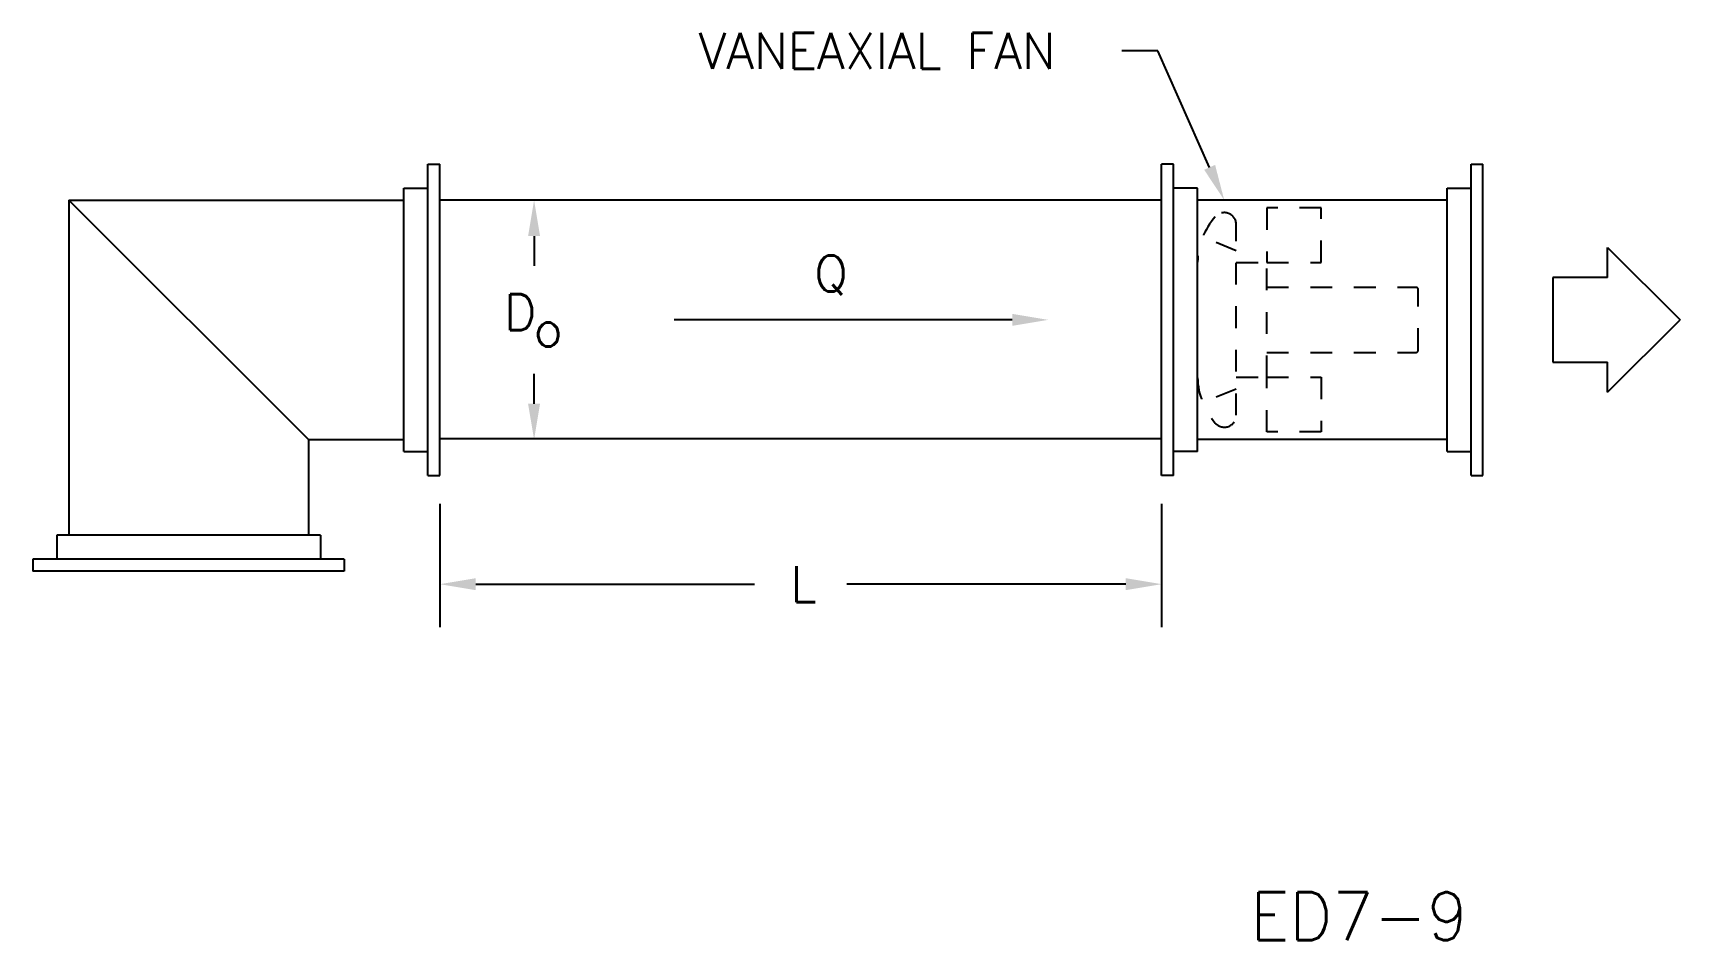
# Model space of a CAD drawing. Extents: x 2.08 to 9.65, y 1.9 to 6.07.
import ezdxf

# ---------------------------------------------------------------- set-up
doc = ezdxf.new("R2010")
doc.units = 0
doc.header["$LTSCALE"] = 0.25
doc.header["$MEASUREMENT"] = 0
doc.linetypes.add('DOT', pattern=[0.25, 0, -0.25])
doc.layers.get('0').update_dxf_attribs({"linetype": 'CONTINUOUS'})
doc.layers.add('NUMBER', color=7, linetype='CONTINUOUS')
doc.styles.add('ROMANS', font='romans')

msp = doc.modelspace()

# ---------------------------------------------------------------- linework, layer by layer
for p, q in [((7.2485, 5.9843), (7.0835, 5.9843)), ((7.4867, 5.4492), (7.2485, 5.9843)), ((3.8965, 4.0335), (3.8965, 5.4635)), ((3.8965, 5.4635), (3.9515, 5.4635)), ((3.9515, 4.0335), (3.9515, 5.4635)), ((7.3211, 5.4635), (7.2661, 5.4635)), ((7.2661, 4.0335), (7.2661, 5.4635)), ((7.3211, 4.0335), (7.3211, 5.4635)), ((8.6871, 4.0335), (8.6871, 5.4635)), ((8.6871, 5.4635), (8.7421, 5.4635)), ((8.7421, 4.0335), (8.7421, 5.4635)), ((2.2476, 5.2985), (3.7865, 5.2985)), ((2.2476, 5.2985), (2.2476, 3.7596)), ((3.3476, 4.1985), (2.2476, 5.2985)), ((3.7865, 4.1435), (3.7865, 5.3535)), ((3.7865, 5.3535), (3.8965, 5.3535)), ((7.2661, 5.2989), (3.9515, 5.2989)), ((7.4311, 5.3535), (7.3211, 5.3535)), ((7.4311, 4.1435), (7.4311, 5.3535)), ((8.5771, 5.2985), (7.4311, 5.2985)), ((8.5771, 4.1435), (8.5771, 5.3535)), ((8.5771, 5.3535), (8.6871, 5.3535)), ((4.3841, 5.1335), (4.3841, 4.996)), ((9.3144, 5.0812), (9.6472, 4.7485)), ((9.3144, 4.943), (9.3144, 5.0812)), ((9.0635, 4.943), (9.0635, 4.5539)), ((9.3144, 4.943), (9.0635, 4.943)), ((6.5798, 4.7485), (5.0282, 4.7485)), ((9.3144, 4.4158), (9.6472, 4.7485)), ((9.0635, 4.5539), (9.3144, 4.5539)), ((9.3144, 4.4158), (9.3144, 4.5539)), ((4.3841, 4.3635), (4.3841, 4.501)), ((3.3476, 4.1985), (3.7865, 4.1985)), ((3.3476, 4.1985), (3.3476, 3.7596)), ((7.2661, 4.2016), (3.9515, 4.2016)), ((8.5771, 4.1985), (7.4311, 4.1985)), ((3.7865, 4.1435), (3.8965, 4.1435)), ((7.4311, 4.1435), (7.3211, 4.1435)), ((8.5771, 4.1435), (8.6871, 4.1435)), ((3.8965, 4.0335), (3.9515, 4.0335)), ((7.3211, 4.0335), (7.2661, 4.0335)), ((8.6871, 4.0335), (8.7421, 4.0335)), ((3.9515, 3.9031), (3.9515, 3.3362)), ((7.2661, 3.9031), (7.2661, 3.3362)), ((2.1926, 3.7596), (2.1926, 3.6496)), ((3.4026, 3.7596), (2.1926, 3.7596)), ((3.4026, 3.7596), (3.4026, 3.6496)), ((2.0826, 3.6496), (2.0826, 3.5946)), ((3.5126, 3.6496), (2.0826, 3.6496)), ((3.5126, 3.6496), (3.5126, 3.5946)), ((3.5126, 3.5946), (2.0826, 3.5946)), ((4.1165, 3.5342), (5.3967, 3.5342)), ((7.1011, 3.5342), (5.8209, 3.5342))]:
    msp.add_line(p, q)
at = {"linetype": 'DOT'}
for p, q in [((7.609, 4.3107), (7.609, 5.1862)), ((7.609, 5.0664), (7.4552, 5.129)), ((7.609, 5.0125), (7.7496, 5.0125)), ((7.7496, 4.4845), (7.7496, 5.0125)), ((7.7496, 4.898), (8.434, 4.898)), ((8.445, 4.6099), (8.445, 4.887)), ((7.7496, 4.5989), (8.434, 4.5989)), ((7.609, 4.4845), (7.7496, 4.4845)), ((7.609, 4.4305), (7.4552, 4.368))]:
    msp.add_line(p, q, dxfattribs=at)
for points in [[(7.7496, 5.0125), (7.9996, 5.0125), (7.9996, 5.2625), (7.7496, 5.2625)], [(7.7496, 4.4845), (7.9996, 4.4845), (7.9996, 4.2344), (7.7496, 4.2344)]]:
    msp.add_lwpolyline(points, close=True, dxfattribs=at)
for centre, radius, start, end in [((7.7626, 5.0046), 0.3316, 138.94845, 178.35314), ((7.554, 5.1862), 0.055, 0, 138.94845), ((8.434, 4.887), 0.011, 0, 90), ((8.434, 4.6099), 0.011, 270, 0), ((7.7626, 4.4924), 0.3316, 181.64686, 221.05155), ((7.554, 4.3107), 0.055, 221.05155, 0)]:
    msp.add_arc(centre, radius, start, end, dxfattribs=at)
for points in [[(7.4616, 5.438), (7.5118, 5.4604), (7.5538, 5.2985)], [(4.4116, 5.1335), (4.3566, 5.1335), (4.3841, 5.2985)], [(6.5798, 4.776), (6.5798, 4.721), (6.7448, 4.7485)], [(4.4116, 4.3635), (4.3566, 4.3635), (4.3841, 4.1985)], [(4.1165, 3.5067), (4.1165, 3.5617), (3.9515, 3.5342)], [(7.1011, 3.5067), (7.1011, 3.5617), (7.2661, 3.5342)]]:
    msp.add_solid(points)

# ---------------------------------------------------------------- texts
at = {"style": 'ROMANS'}
for s, p in [('VANEAXIAL FAN', (5.1394, 5.9018)), ('Q', (5.67, 4.8792)), ('D', (4.2466, 4.701)), ('o', (4.3819, 4.6258)), ('L', (5.5617, 3.4517))]:
    msp.add_text(s, height=0.165, dxfattribs=at).set_placement(p)
at = {"layer": 'NUMBER', "style": 'ROMANS'}
msp.add_text('ED7-9', height=0.22, dxfattribs=at).set_placement((7.6737, 1.8992))

doc.saveas('drawing.dxf')
